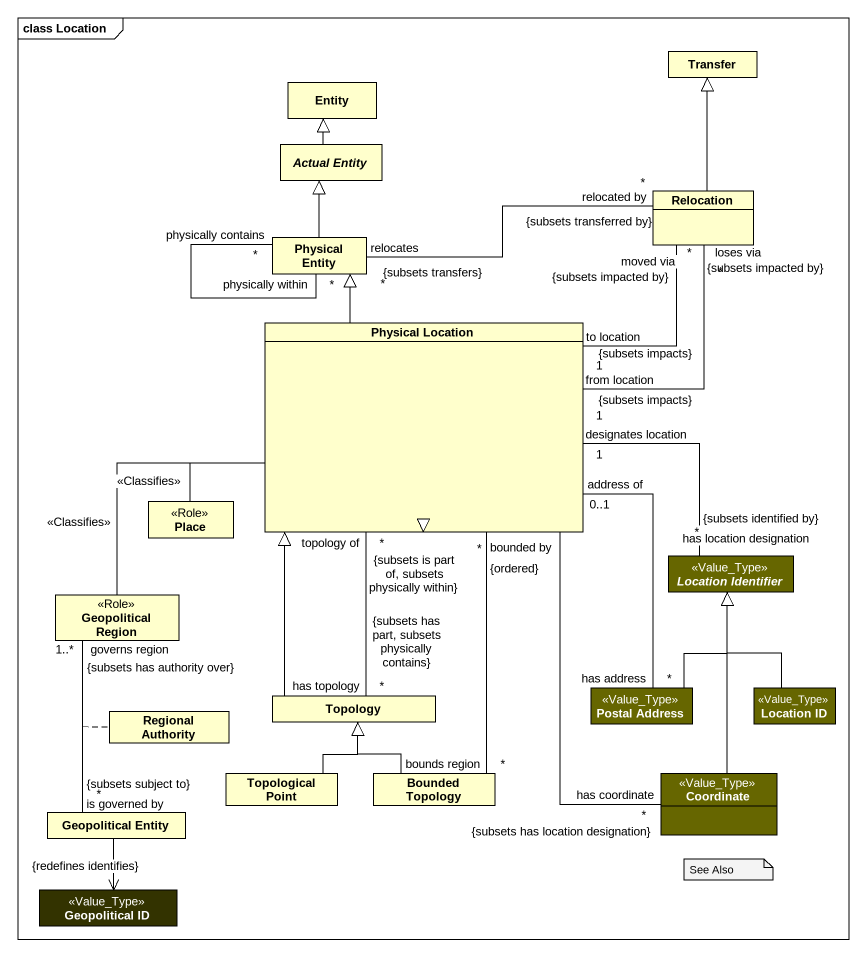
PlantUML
@startuml
mainframe class Location
hide circle
hide empty members
class "Entity" as Entity_
class Transfer
abstract class "Actual Entity" as Actual_Entity
class Relocation
class "Physical Entity" as Physical_Entity
class "Physical Location" as Physical_Location
class Place <<Role>>
abstract class "Location Identifier" as Location_Identifier <<Value_Type>> #666600
class "Geopolitical Region" as Geopolitical_Region <<Role>>
class "Regional Authority" as Regional_Authority
class Topology
class "Postal Address" as Postal_Address <<Value_Type>> #666600
class "Location ID" as Location_ID <<Value_Type>> #666600
class "Topological Point" as Topological_Point
class "Bounded Topology" as Bounded_Topology
class Coordinate <<Value_Type>> #666600
class "Geopolitical Entity" as Geopolitical_Entity
class "Geopolitical ID" as Geopolitical_ID <<Value_Type>> #333300
Actual_Entity -up-|> Entity_
Relocation -up-|> Transfer
Relocation "relocated by\n{subsets transferred by}\n*" -left- "relocates\n{subsets transfers}\n*" Physical_Entity
Relocation "loses via\n{subsets impacted by}\n*" -- "from location\n{subsets impacts}\n1" Physical_Location
Relocation "moved via\n{subsets impacted by}\n*" -- "to location\n{subsets impacts}\n1" Physical_Location
Physical_Entity -up-|> Actual_Entity
Physical_Entity "physically within\n*" -- "physically contains\n*" Physical_Entity
Physical_Location -up-|> Physical_Entity
Physical_Location "topology of\n{subsets is part of, subsets physically within}\n*" -- "has topology\n{subsets has part, subsets physically contains}\n*" Topology
Physical_Location "address of\n0..1" -- "has address\n*" Postal_Address
Physical_Location -- "has coordinate\n{subsets has location designation}\n*" Coordinate
Place -right-|> Physical_Location : <<Classifies>>
Location_Identifier "has location designation\n{subsets identified by}\n*" -left- "designates location\n1" Physical_Location
Geopolitical_Region -up-|> Physical_Location : <<Classifies>>
Topology -up-|> Physical_Location
Postal_Address -up-|> Location_Identifier
Location_ID -up-|> Location_Identifier
Topological_Point -up-|> Topology
Bounded_Topology "bounds region\n*" -up- "bounded by\n{ordered}\n*" Physical_Location
Bounded_Topology -up-|> Topology
Coordinate -up-|> Location_Identifier
Geopolitical_Entity "is governed by\n{subsets subject to}\n*" -up- "governs region\n1..*\n{subsets has authority over}" Geopolitical_Region
(Geopolitical_Entity, Geopolitical_Region) .. Regional_Authority
Geopolitical_ID <-up- "{redefines identifies}" Geopolitical_Entity
note as N1
  See Also
end note
@enduml
